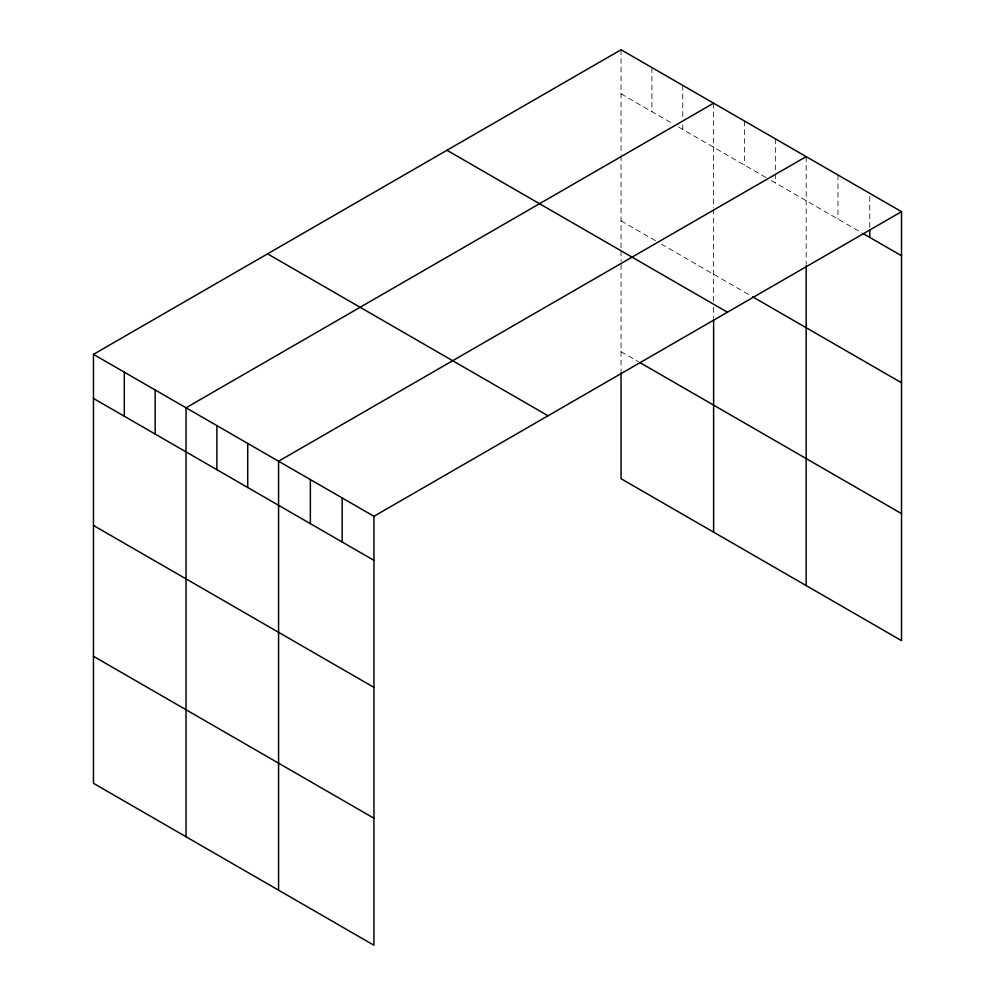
<?xml version="1.0" encoding="UTF-8"?>
<svg xmlns="http://www.w3.org/2000/svg" width="995" height="995" viewBox="0 0 995 995"><rect width="100%" height="100%" fill="white"/><g stroke="black" fill="none" stroke-linecap="round" stroke-linejoin="round"><path stroke-width="0.75" stroke-dasharray="4.97 3.73" d="M621.054 93.828L673.366 124.027M678.739 127.124L765.926 177.471M771.299 180.568L861.807 232.818M621.054 220.84L655.929 240.977M661.302 244.073L751.175 295.963M621.054 351.695L638.491 361.77M869.754 196.376L869.754 228.29M837.964 174.983L837.964 219.062M806.174 156.625L806.174 264.21M775.316 138.815L775.316 172.247M775.316 173.777L775.316 182.893M744.471 121.004L744.471 165.083M713.614 103.194L713.614 207.744M713.614 209.261L713.614 301.348M713.614 307.368L713.614 317.902M682.757 85.371L682.757 118.815M682.757 124.897L682.757 129.45M651.912 67.56L651.912 111.639M621.054 49.75L621.054 154.312M621.054 155.817L621.054 249.422M621.054 250.927L621.054 261.449M621.054 264.459L621.054 371.359"/><path stroke-width="1.49" d="M93.468 354.357L373.946 516.293L373.946 945.25L93.468 783.314L93.468 354.357L621.054 49.75L901.532 211.686L901.532 640.643L621.054 478.707L621.054 372.864M713.614 103.194L186.028 407.788L186.028 836.758M806.174 156.625L278.575 461.232L278.575 890.189M373.946 516.293L901.532 211.686M863.125 233.589L901.532 255.765M752.518 296.734L901.532 382.776M446.954 150.27L727.432 312.206M639.835 362.541L901.532 513.631M267.568 253.837L548.046 415.773M93.468 398.435L373.946 560.359M93.468 525.447L373.946 687.371M93.468 656.302L373.946 818.238M869.754 229.808L869.754 237.407M806.174 265.727L806.174 585.595M713.614 319.407L713.614 532.151M342.156 497.935L342.156 542.014M310.365 479.578L310.365 523.656M247.73 443.422L247.73 487.488M216.873 425.599L216.873 469.677M155.17 389.978L155.17 434.056M124.313 372.167L124.313 416.246"/></g></svg>
